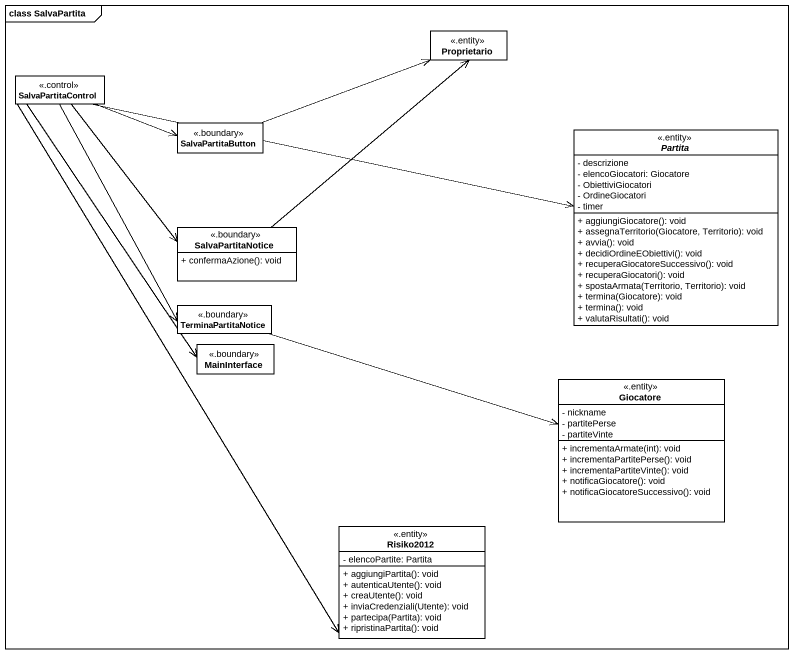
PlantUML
@startuml
mainframe class SalvaPartita
hide circle
hide empty members
skinparam classAttributeIconSize 0
class Proprietario <<.entity>>
class SalvaPartitaControl <<.control>>
class SalvaPartitaButton <<.boundary>>
abstract class Partita <<.entity>> {
  - descrizione
  - elencoGiocatori: Giocatore
  - ObiettiviGiocatori
  - OrdineGiocatori
  - timer
  + aggiungiGiocatore(): void
  + assegnaTerritorio(Giocatore, Territorio): void
  + avvia(): void
  + decidiOrdineEObiettivi(): void
  + recuperaGiocatoreSuccessivo(): void
  + recuperaGiocatori(): void
  + spostaArmata(Territorio, Territorio): void
  + termina(Giocatore): void
  + termina(): void
  + valutaRisultati(): void
}
class SalvaPartitaNotice <<.boundary>> {
  + confermaAzione(): void
}
class TerminaPartitaNotice <<.boundary>>
class MainInterface <<.boundary>>
class Giocatore <<.entity>> {
  - nickname
  - partitePerse
  - partiteVinte
  + incrementaArmate(int): void
  + incrementaPartitePerse(): void
  + incrementaPartiteVinte(): void
  + notificaGiocatore(): void
  + notificaGiocatoreSuccessivo(): void
}
class Risiko2012 <<.entity>> {
  - elencoPartite: Partita
  + aggiungiPartita(): void
  + autenticaUtente(): void
  + creaUtente(): void
  + inviaCredenziali(Utente): void
  + partecipa(Partita): void
  + ripristinaPartita(): void
}
SalvaPartitaControl -right-> SalvaPartitaButton
SalvaPartitaControl -right-> Partita
SalvaPartitaControl --> SalvaPartitaNotice
SalvaPartitaControl --> TerminaPartitaNotice
SalvaPartitaControl --> MainInterface
SalvaPartitaControl --> Risiko2012
SalvaPartitaButton -right-> Proprietario
SalvaPartitaNotice -up-> Proprietario
TerminaPartitaNotice -right-> Giocatore
@enduml
